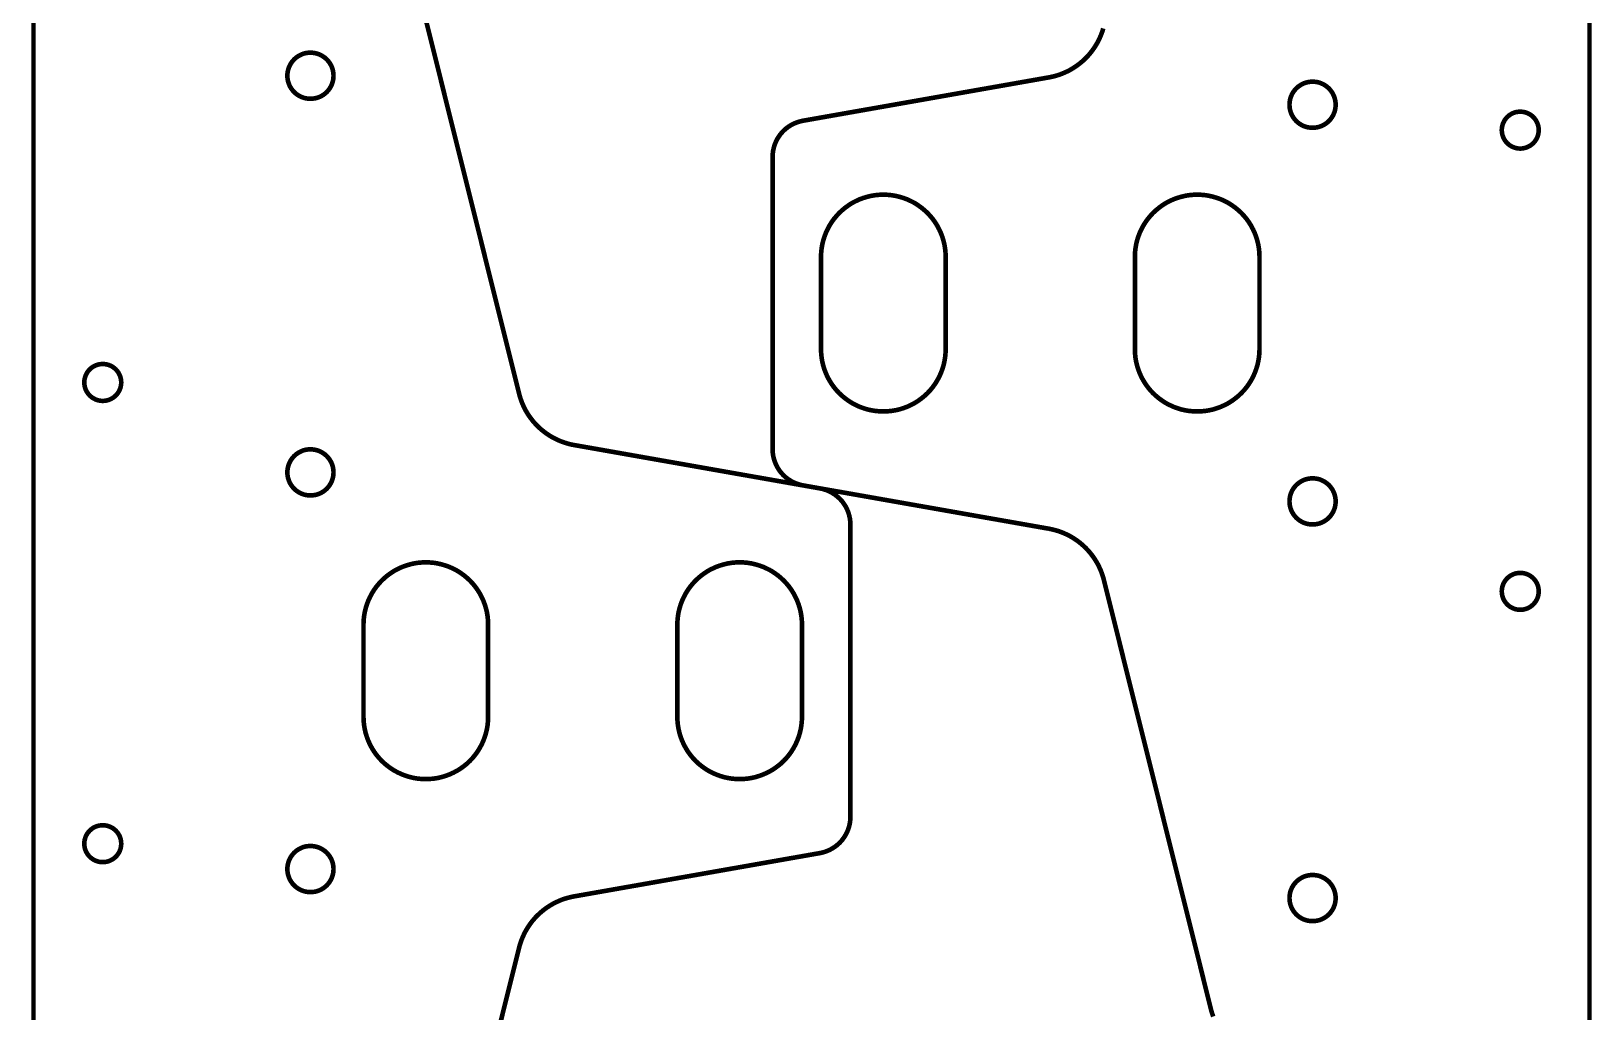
# Model space of a CAD drawing. Extents: x 0 to 1251, y 0 to 2501.
# Drawn here: x 612.3 to 950.4, y 1688.4 to 1901 of the extents above; entities that cross this region are included whole.
import ezdxf

# ---------------------------------------------------------------- set-up
doc = ezdxf.new("R2010")
doc.units = 0
doc.layers.get('0').update_dxf_attribs({"linetype": 'CONTINUOUS'})

msp = doc.modelspace()

# ---------------------------------------------------------------- linework, layer by layer
at = {"color": 0, "const_width": 1}
for points in [[(949.939, 2009.57), (949.939, 1632.57)], [(612.807, 1594.86), (612.807, 1971.86)], [(694.768, 1915.67), (718.018, 1822.42), (718.051, 1822.29), (718.16, 1821.9), (718.318, 1821.38), (718.496, 1820.88), (718.692, 1820.36), (718.906, 1819.88), (719.136, 1819.39), (719.383, 1818.9), (719.649, 1818.43), (719.929, 1817.97), (720.228, 1817.53), (720.542, 1817.1), (720.871, 1816.67), (721.217, 1816.25), (721.576, 1815.85), (721.953, 1815.46), (722.243, 1815.17), (722.343, 1815.08), (722.442, 1814.99), (722.747, 1814.72), (723.162, 1814.38), (723.589, 1814.04), (724.028, 1813.72), (724.476, 1813.42), (724.935, 1813.14), (725.403, 1812.88), (725.881, 1812.63), (726.365, 1812.39), (726.86, 1812.18), (727.361, 1811.99), (727.871, 1811.81), (728.386, 1811.65), (728.907, 1811.5), (729.435, 1811.38), (729.835, 1811.31), (729.968, 1811.28), (832.778, 1793.15)], [(779.55, 1802.54), (779.378, 1802.57), (778.864, 1802.69), (778.199, 1802.9), (777.556, 1803.17), (776.939, 1803.49), (776.353, 1803.86), (775.801, 1804.28), (775.286, 1804.75), (774.924, 1805.14), (774.811, 1805.28), (774.699, 1805.4), (774.383, 1805.83), (774.008, 1806.42), (773.688, 1807.04), (773.422, 1807.68), (773.213, 1808.33), (773.061, 1809.01), (772.969, 1809.71), (772.939, 1810.24), (772.939, 1810.42), (772.939, 1873.72), (772.939, 1873.9), (772.969, 1874.43), (773.061, 1875.11), (773.213, 1875.79), (773.422, 1876.46), (773.688, 1877.1), (774.008, 1877.72), (774.383, 1878.31), (774.699, 1878.74), (774.811, 1878.86), (774.924, 1879), (775.286, 1879.39), (775.801, 1879.86), (776.353, 1880.28), (776.939, 1880.65), (777.556, 1880.97), (778.199, 1881.24), (778.864, 1881.44), (779.378, 1881.57), (779.55, 1881.6), (832.778, 1890.99), (832.911, 1891.01), (833.311, 1891.1), (833.839, 1891.21), (834.361, 1891.36), (834.876, 1891.51), (835.385, 1891.69), (835.886, 1891.89), (836.381, 1892.11), (836.867, 1892.33), (837.343, 1892.58), (837.811, 1892.85), (838.271, 1893.14), (838.719, 1893.43), (839.157, 1893.75), (839.583, 1894.08), (840, 1894.43), (840.304, 1894.69), (840.403, 1894.79), (840.503, 1894.89), (840.793, 1895.17), (841.169, 1895.56), (841.529, 1895.96), (841.875, 1896.38), (842.204, 1896.81), (842.518, 1897.24), (842.817, 1897.69), (843.097, 1898.15), (843.363, 1898.61), (843.61, 1899.1), (843.842, 1899.58), (844.054, 1900.07), (844.25, 1900.58), (844.428, 1901.08), (844.588, 1901.61)], [(783.196, 1801.89), (783.369, 1801.86), (783.882, 1801.74), (784.549, 1801.53), (785.192, 1801.26), (785.807, 1800.94), (786.393, 1800.57), (786.946, 1800.14), (787.461, 1799.68), (787.822, 1799.29), (787.936, 1799.15), (788.049, 1799.03), (788.363, 1798.6), (788.738, 1798.01), (789.058, 1797.39), (789.325, 1796.75), (789.533, 1796.08), (789.685, 1795.4), (789.776, 1794.72), (789.807, 1794.19), (789.807, 1794.01), (789.807, 1730.71), (789.807, 1730.53), (789.776, 1730), (789.685, 1729.31), (789.533, 1728.63), (789.325, 1727.97), (789.058, 1727.32), (788.738, 1726.71), (788.363, 1726.13), (788.049, 1725.69), (787.936, 1725.56), (787.822, 1725.43), (787.461, 1725.04), (786.946, 1724.57), (786.393, 1724.15), (785.807, 1723.78), (785.192, 1723.46), (784.549, 1723.19), (783.882, 1722.97), (783.369, 1722.86), (783.196, 1722.82), (729.968, 1713.44), (729.835, 1713.42), (729.435, 1713.33), (728.907, 1713.21), (728.386, 1713.07), (727.871, 1712.92), (727.361, 1712.74), (726.86, 1712.54), (726.365, 1712.32), (725.881, 1712.1), (725.403, 1711.85), (724.935, 1711.58), (724.476, 1711.29), (724.028, 1711), (723.589, 1710.68), (723.162, 1710.35), (722.747, 1710), (722.442, 1709.74), (722.343, 1709.64), (722.243, 1709.54), (721.953, 1709.26), (721.576, 1708.88), (721.217, 1708.47), (720.871, 1708.06), (720.542, 1707.63), (720.228, 1707.19), (719.929, 1706.74), (719.649, 1706.28), (719.383, 1705.82), (719.136, 1705.33), (718.906, 1704.85), (718.692, 1704.35), (718.496, 1703.85), (718.318, 1703.33), (718.16, 1702.82), (718.051, 1702.43), (718.018, 1702.29), (694.768, 1609.04)], [(832.778, 1793.15), (832.911, 1793.13), (833.311, 1793.04), (833.839, 1792.92), (834.361, 1792.78), (834.876, 1792.63), (835.385, 1792.44), (835.886, 1792.25), (836.381, 1792.03), (836.867, 1791.81), (837.343, 1791.56), (837.811, 1791.29), (838.271, 1791), (838.719, 1790.71), (839.157, 1790.39), (839.583, 1790.06), (840, 1789.71), (840.304, 1789.44), (840.403, 1789.35), (840.503, 1789.25), (840.793, 1788.97), (841.169, 1788.58), (841.529, 1788.18), (841.875, 1787.76), (842.204, 1787.33), (842.518, 1786.9), (842.817, 1786.44), (843.097, 1785.99), (843.363, 1785.53), (843.61, 1785.04), (843.842, 1784.56), (844.054, 1784.07), (844.25, 1783.56), (844.428, 1783.06), (844.588, 1782.53), (844.694, 1782.14), (844.728, 1782), (867.978, 1688.75), (868.022, 1688.58), (868.178, 1688.06), (868.426, 1687.39)]]:
    msp.add_lwpolyline(points, dxfattribs=at)
for points in [[(677.807, 1891.36), (677.807, 1891.24), (677.782, 1890.85), (677.706, 1890.35), (677.582, 1889.88), (677.414, 1889.42), (677.204, 1888.97), (676.953, 1888.57), (676.665, 1888.18), (676.343, 1887.82), (675.988, 1887.5), (675.603, 1887.21), (675.19, 1886.96), (674.753, 1886.75), (674.294, 1886.58), (673.815, 1886.46), (673.318, 1886.39), (672.935, 1886.36), (672.807, 1886.36), (672.679, 1886.36), (672.296, 1886.39), (671.8, 1886.46), (671.321, 1886.58), (670.861, 1886.75), (670.424, 1886.96), (670.011, 1887.21), (669.626, 1887.5), (669.272, 1887.82), (668.949, 1888.18), (668.661, 1888.57), (668.411, 1888.97), (668.2, 1889.42), (668.032, 1889.88), (667.908, 1890.35), (667.833, 1890.85), (667.807, 1891.24), (667.807, 1891.36), (667.807, 1891.49), (667.833, 1891.88), (667.908, 1892.36), (668.032, 1892.85), (668.2, 1893.31), (668.411, 1893.74), (668.661, 1894.15), (668.949, 1894.54), (669.272, 1894.89), (669.626, 1895.22), (670.011, 1895.5), (670.424, 1895.75), (670.861, 1895.97), (671.321, 1896.14), (671.8, 1896.26), (672.296, 1896.33), (672.679, 1896.36), (672.807, 1896.36), (672.935, 1896.36), (673.318, 1896.33), (673.815, 1896.26), (674.294, 1896.14), (674.753, 1895.97), (675.19, 1895.75), (675.603, 1895.5), (675.988, 1895.22), (676.343, 1894.89), (676.665, 1894.54), (676.953, 1894.15), (677.204, 1893.74), (677.414, 1893.31), (677.582, 1892.85), (677.706, 1892.36), (677.782, 1891.88), (677.807, 1891.49), (677.807, 1891.36)], [(894.939, 1885.07), (894.939, 1884.94), (894.914, 1884.56), (894.838, 1884.06), (894.714, 1883.58), (894.546, 1883.13), (894.336, 1882.68), (894.085, 1882.28), (893.797, 1881.89), (893.475, 1881.53), (893.119, 1881.21), (892.735, 1880.92), (892.322, 1880.67), (891.885, 1880.46), (891.426, 1880.29), (890.947, 1880.17), (890.45, 1880.1), (890.067, 1880.07), (889.939, 1880.07), (889.811, 1880.07), (889.428, 1880.1), (888.932, 1880.17), (888.453, 1880.29), (887.993, 1880.46), (887.556, 1880.67), (887.143, 1880.92), (886.758, 1881.21), (886.404, 1881.53), (886.081, 1881.89), (885.793, 1882.28), (885.543, 1882.68), (885.332, 1883.13), (885.164, 1883.58), (885.04, 1884.06), (884.965, 1884.56), (884.939, 1884.94), (884.939, 1885.07), (884.939, 1885.19), (884.965, 1885.58), (885.04, 1886.08), (885.164, 1886.56), (885.332, 1887.01), (885.543, 1887.46), (885.793, 1887.86), (886.081, 1888.25), (886.404, 1888.61), (886.758, 1888.93), (887.143, 1889.21), (887.556, 1889.47), (887.993, 1889.68), (888.453, 1889.85), (888.932, 1889.97), (889.428, 1890.04), (889.811, 1890.07), (889.939, 1890.07), (890.067, 1890.07), (890.45, 1890.04), (890.947, 1889.97), (891.426, 1889.85), (891.885, 1889.68), (892.322, 1889.47), (892.735, 1889.21), (893.119, 1888.93), (893.475, 1888.61), (893.797, 1888.25), (894.085, 1887.86), (894.336, 1887.46), (894.546, 1887.01), (894.714, 1886.56), (894.838, 1886.08), (894.914, 1885.58), (894.939, 1885.19), (894.939, 1885.07)], [(938.939, 1879.57), (938.939, 1879.47), (938.918, 1879.17), (938.858, 1878.76), (938.76, 1878.38), (938.625, 1878.01), (938.456, 1877.67), (938.256, 1877.33), (938.025, 1877.03), (937.768, 1876.74), (937.483, 1876.49), (937.175, 1876.25), (936.846, 1876.06), (936.496, 1875.89), (936.129, 1875.75), (935.746, 1875.65), (935.349, 1875.58), (935.042, 1875.57), (934.939, 1875.57), (934.837, 1875.57), (934.531, 1875.58), (934.133, 1875.65), (933.75, 1875.75), (933.382, 1875.89), (933.032, 1876.06), (932.703, 1876.25), (932.394, 1876.49), (932.111, 1876.74), (931.853, 1877.03), (931.622, 1877.33), (931.422, 1877.67), (931.253, 1878.01), (931.119, 1878.38), (931.021, 1878.76), (930.96, 1879.17), (930.939, 1879.47), (930.939, 1879.57), (930.939, 1879.67), (930.96, 1879.97), (931.021, 1880.38), (931.119, 1880.76), (931.253, 1881.13), (931.422, 1881.47), (931.622, 1881.81), (931.853, 1882.11), (932.111, 1882.4), (932.394, 1882.65), (932.703, 1882.89), (933.032, 1883.08), (933.382, 1883.25), (933.75, 1883.39), (934.133, 1883.49), (934.531, 1883.54), (934.837, 1883.57), (934.939, 1883.57), (935.042, 1883.57), (935.349, 1883.54), (935.746, 1883.49), (936.129, 1883.39), (936.496, 1883.25), (936.846, 1883.08), (937.175, 1882.89), (937.483, 1882.65), (937.768, 1882.4), (938.025, 1882.11), (938.256, 1881.81), (938.456, 1881.47), (938.625, 1881.13), (938.76, 1880.76), (938.858, 1880.38), (938.918, 1879.97), (938.939, 1879.67), (938.939, 1879.57)], [(783.439, 1852.07), (783.439, 1852.29), (783.469, 1852.97), (783.558, 1853.86), (783.704, 1854.74), (783.907, 1855.6), (784.164, 1856.43), (784.474, 1857.25), (784.835, 1858.04), (785.247, 1858.82), (785.708, 1859.56), (786.218, 1860.28), (786.772, 1860.94), (787.372, 1861.6), (788.015, 1862.19), (788.7, 1862.76), (789.425, 1863.28), (789.994, 1863.65), (790.189, 1863.76), (790.383, 1863.88), (790.983, 1864.18), (791.797, 1864.56), (792.628, 1864.86), (793.474, 1865.11), (794.329, 1865.32), (795.194, 1865.46), (796.065, 1865.54), (796.939, 1865.57), (797.813, 1865.54), (798.683, 1865.46), (799.549, 1865.32), (800.406, 1865.11), (801.25, 1864.86), (802.081, 1864.56), (802.894, 1864.18), (803.494, 1863.88), (803.689, 1863.76), (803.883, 1863.65), (804.453, 1863.28), (805.178, 1862.76), (805.863, 1862.19), (806.506, 1861.6), (807.106, 1860.94), (807.66, 1860.28), (808.169, 1859.56), (808.631, 1858.82), (809.043, 1858.04), (809.404, 1857.25), (809.715, 1856.43), (809.972, 1855.6), (810.174, 1854.74), (810.321, 1853.86), (810.41, 1852.97), (810.439, 1852.29), (810.439, 1852.07), (810.439, 1832.07), (810.439, 1831.85), (810.41, 1831.17), (810.321, 1830.28), (810.174, 1829.4), (809.972, 1828.54), (809.715, 1827.71), (809.404, 1826.89), (809.043, 1826.08), (808.631, 1825.32), (808.169, 1824.57), (807.66, 1823.86), (807.106, 1823.18), (806.506, 1822.54), (805.863, 1821.94), (805.178, 1821.38), (804.453, 1820.85), (803.883, 1820.49), (803.689, 1820.38), (803.494, 1820.26), (802.894, 1819.96), (802.081, 1819.58), (801.25, 1819.28), (800.406, 1819.01), (799.549, 1818.82), (798.683, 1818.68), (797.813, 1818.6), (796.939, 1818.57), (796.065, 1818.6), (795.194, 1818.68), (794.329, 1818.82), (793.474, 1819.01), (792.628, 1819.28), (791.797, 1819.58), (790.983, 1819.96), (790.383, 1820.26), (790.189, 1820.38), (789.994, 1820.49), (789.425, 1820.85), (788.7, 1821.38), (788.015, 1821.94), (787.372, 1822.54), (786.772, 1823.18), (786.218, 1823.86), (785.708, 1824.57), (785.247, 1825.32), (784.835, 1826.08), (784.474, 1826.89), (784.164, 1827.71), (783.907, 1828.54), (783.704, 1829.4), (783.558, 1830.28), (783.469, 1831.17), (783.439, 1831.85), (783.439, 1832.07), (783.439, 1852.07)], [(878.439, 1852.07), (878.439, 1852.29), (878.41, 1852.97), (878.321, 1853.86), (878.174, 1854.74), (877.972, 1855.6), (877.715, 1856.43), (877.404, 1857.25), (877.043, 1858.04), (876.631, 1858.82), (876.169, 1859.56), (875.66, 1860.28), (875.106, 1860.94), (874.506, 1861.6), (873.863, 1862.19), (873.178, 1862.76), (872.453, 1863.28), (871.883, 1863.65), (871.689, 1863.76), (871.494, 1863.88), (870.894, 1864.18), (870.081, 1864.56), (869.25, 1864.86), (868.406, 1865.11), (867.549, 1865.32), (866.683, 1865.46), (865.813, 1865.54), (864.939, 1865.57), (864.065, 1865.54), (863.194, 1865.46), (862.329, 1865.32), (861.474, 1865.11), (860.628, 1864.86), (859.797, 1864.56), (858.983, 1864.18), (858.383, 1863.88), (858.189, 1863.76), (857.994, 1863.65), (857.425, 1863.28), (856.7, 1862.76), (856.015, 1862.19), (855.372, 1861.6), (854.772, 1860.94), (854.218, 1860.28), (853.708, 1859.56), (853.247, 1858.82), (852.835, 1858.04), (852.474, 1857.25), (852.164, 1856.43), (851.907, 1855.6), (851.704, 1854.74), (851.558, 1853.86), (851.469, 1852.97), (851.439, 1852.29), (851.439, 1852.07), (851.439, 1832.07), (851.439, 1831.85), (851.469, 1831.17), (851.558, 1830.28), (851.704, 1829.4), (851.907, 1828.54), (852.164, 1827.71), (852.474, 1826.89), (852.835, 1826.08), (853.247, 1825.32), (853.708, 1824.57), (854.218, 1823.86), (854.772, 1823.18), (855.372, 1822.54), (856.015, 1821.94), (856.7, 1821.38), (857.425, 1820.85), (857.994, 1820.49), (858.189, 1820.38), (858.383, 1820.26), (858.983, 1819.96), (859.797, 1819.58), (860.628, 1819.28), (861.474, 1819.01), (862.329, 1818.82), (863.194, 1818.68), (864.065, 1818.6), (864.939, 1818.57), (865.813, 1818.6), (866.683, 1818.68), (867.549, 1818.82), (868.406, 1819.01), (869.25, 1819.28), (870.081, 1819.58), (870.894, 1819.96), (871.494, 1820.26), (871.689, 1820.38), (871.883, 1820.49), (872.453, 1820.85), (873.178, 1821.38), (873.863, 1821.94), (874.506, 1822.54), (875.106, 1823.18), (875.66, 1823.86), (876.169, 1824.57), (876.631, 1825.32), (877.043, 1826.08), (877.404, 1826.89), (877.715, 1827.71), (877.972, 1828.54), (878.174, 1829.4), (878.321, 1830.28), (878.41, 1831.17), (878.439, 1831.85), (878.439, 1832.07), (878.439, 1852.07)], [(631.807, 1824.86), (631.807, 1824.75), (631.786, 1824.44), (631.726, 1824.06), (631.628, 1823.67), (631.493, 1823.31), (631.325, 1822.96), (631.124, 1822.63), (630.894, 1822.32), (630.636, 1822.03), (630.351, 1821.78), (630.043, 1821.54), (629.714, 1821.35), (629.364, 1821.17), (628.997, 1821.04), (628.614, 1820.94), (628.217, 1820.88), (627.91, 1820.86), (627.807, 1820.86), (627.706, 1820.86), (627.399, 1820.88), (627.001, 1820.94), (626.618, 1821.04), (626.25, 1821.17), (625.9, 1821.35), (625.571, 1821.54), (625.262, 1821.78), (624.979, 1822.03), (624.721, 1822.32), (624.49, 1822.63), (624.29, 1822.96), (624.121, 1823.31), (623.988, 1823.67), (623.889, 1824.06), (623.828, 1824.44), (623.807, 1824.75), (623.807, 1824.86), (623.807, 1824.96), (623.828, 1825.26), (623.889, 1825.67), (623.988, 1826.04), (624.121, 1826.42), (624.29, 1826.76), (624.49, 1827.1), (624.721, 1827.4), (624.979, 1827.69), (625.262, 1827.94), (625.571, 1828.18), (625.9, 1828.38), (626.25, 1828.54), (626.618, 1828.68), (627.001, 1828.78), (627.399, 1828.83), (627.706, 1828.86), (627.807, 1828.86), (627.91, 1828.86), (628.217, 1828.83), (628.614, 1828.78), (628.997, 1828.68), (629.364, 1828.54), (629.714, 1828.38), (630.043, 1828.18), (630.351, 1827.94), (630.636, 1827.69), (630.894, 1827.4), (631.124, 1827.1), (631.325, 1826.76), (631.493, 1826.42), (631.628, 1826.04), (631.726, 1825.67), (631.786, 1825.26), (631.807, 1824.96), (631.807, 1824.86)], [(677.807, 1805.36), (677.807, 1805.24), (677.782, 1804.85), (677.706, 1804.35), (677.582, 1803.88), (677.414, 1803.42), (677.204, 1802.97), (676.953, 1802.57), (676.665, 1802.18), (676.343, 1801.82), (675.988, 1801.5), (675.603, 1801.21), (675.19, 1800.96), (674.753, 1800.75), (674.294, 1800.58), (673.815, 1800.46), (673.318, 1800.39), (672.935, 1800.36), (672.807, 1800.36), (672.679, 1800.36), (672.296, 1800.39), (671.8, 1800.46), (671.321, 1800.58), (670.861, 1800.75), (670.424, 1800.96), (670.011, 1801.21), (669.626, 1801.5), (669.272, 1801.82), (668.949, 1802.18), (668.661, 1802.57), (668.411, 1802.97), (668.2, 1803.42), (668.032, 1803.88), (667.908, 1804.35), (667.833, 1804.85), (667.807, 1805.24), (667.807, 1805.36), (667.807, 1805.49), (667.833, 1805.88), (667.908, 1806.36), (668.032, 1806.85), (668.2, 1807.31), (668.411, 1807.74), (668.661, 1808.15), (668.949, 1808.54), (669.272, 1808.89), (669.626, 1809.22), (670.011, 1809.5), (670.424, 1809.75), (670.861, 1809.97), (671.321, 1810.14), (671.8, 1810.26), (672.296, 1810.33), (672.679, 1810.36), (672.807, 1810.36), (672.935, 1810.36), (673.318, 1810.33), (673.815, 1810.26), (674.294, 1810.14), (674.753, 1809.97), (675.19, 1809.75), (675.603, 1809.5), (675.988, 1809.22), (676.343, 1808.89), (676.665, 1808.54), (676.953, 1808.15), (677.204, 1807.74), (677.414, 1807.31), (677.582, 1806.85), (677.706, 1806.36), (677.782, 1805.88), (677.807, 1805.49), (677.807, 1805.36)], [(894.939, 1799.07), (894.939, 1798.94), (894.914, 1798.56), (894.838, 1798.06), (894.714, 1797.58), (894.546, 1797.13), (894.336, 1796.68), (894.085, 1796.28), (893.797, 1795.89), (893.475, 1795.53), (893.119, 1795.21), (892.735, 1794.92), (892.322, 1794.67), (891.885, 1794.46), (891.426, 1794.29), (890.947, 1794.17), (890.45, 1794.1), (890.067, 1794.07), (889.939, 1794.07), (889.811, 1794.07), (889.428, 1794.1), (888.932, 1794.17), (888.453, 1794.29), (887.993, 1794.46), (887.556, 1794.67), (887.143, 1794.92), (886.758, 1795.21), (886.404, 1795.53), (886.081, 1795.89), (885.793, 1796.28), (885.543, 1796.68), (885.332, 1797.13), (885.164, 1797.58), (885.04, 1798.06), (884.965, 1798.56), (884.939, 1798.94), (884.939, 1799.07), (884.939, 1799.19), (884.965, 1799.58), (885.04, 1800.07), (885.164, 1800.56), (885.332, 1801.01), (885.543, 1801.46), (885.793, 1801.86), (886.081, 1802.25), (886.404, 1802.61), (886.758, 1802.93), (887.143, 1803.21), (887.556, 1803.46), (887.993, 1803.68), (888.453, 1803.85), (888.932, 1803.97), (889.428, 1804.04), (889.811, 1804.07), (889.939, 1804.07), (890.067, 1804.07), (890.45, 1804.04), (890.947, 1803.97), (891.426, 1803.85), (891.885, 1803.68), (892.322, 1803.46), (892.735, 1803.21), (893.119, 1802.93), (893.475, 1802.61), (893.797, 1802.25), (894.085, 1801.86), (894.336, 1801.46), (894.546, 1801.01), (894.714, 1800.56), (894.838, 1800.07), (894.914, 1799.58), (894.939, 1799.19), (894.939, 1799.07)], [(684.307, 1752.36), (684.307, 1752.14), (684.338, 1751.46), (684.426, 1750.57), (684.572, 1749.69), (684.775, 1748.83), (685.032, 1748), (685.342, 1747.18), (685.704, 1746.38), (686.115, 1745.61), (686.578, 1744.86), (687.086, 1744.15), (687.64, 1743.47), (688.24, 1742.83), (688.883, 1742.22), (689.568, 1741.67), (690.293, 1741.14), (690.863, 1740.78), (691.057, 1740.67), (691.251, 1740.56), (691.851, 1740.25), (692.665, 1739.88), (693.496, 1739.57), (694.342, 1739.31), (695.197, 1739.11), (696.063, 1738.97), (696.933, 1738.89), (697.807, 1738.86), (698.681, 1738.89), (699.551, 1738.97), (700.417, 1739.11), (701.274, 1739.31), (702.118, 1739.57), (702.949, 1739.88), (703.762, 1740.25), (704.363, 1740.56), (704.557, 1740.67), (704.751, 1740.78), (705.321, 1741.14), (706.046, 1741.67), (706.731, 1742.22), (707.374, 1742.83), (707.974, 1743.47), (708.529, 1744.15), (709.037, 1744.86), (709.499, 1745.61), (709.911, 1746.38), (710.272, 1747.18), (710.583, 1748), (710.84, 1748.83), (711.042, 1749.69), (711.189, 1750.57), (711.278, 1751.46), (711.307, 1752.14), (711.307, 1752.36), (711.307, 1772.36), (711.307, 1772.58), (711.278, 1773.26), (711.189, 1774.15), (711.042, 1775.03), (710.84, 1775.88), (710.583, 1776.72), (710.272, 1777.54), (709.911, 1778.33), (709.499, 1779.11), (709.037, 1779.85), (708.529, 1780.57), (707.974, 1781.24), (707.374, 1781.89), (706.731, 1782.49), (706.046, 1783.06), (705.321, 1783.57), (704.751, 1783.94), (704.557, 1784.06), (704.363, 1784.17), (703.762, 1784.47), (702.949, 1784.85), (702.118, 1785.15), (701.274, 1785.4), (700.417, 1785.61), (699.551, 1785.75), (698.681, 1785.83), (697.807, 1785.86), (696.933, 1785.83), (696.063, 1785.75), (695.197, 1785.61), (694.342, 1785.4), (693.496, 1785.15), (692.665, 1784.85), (691.851, 1784.47), (691.251, 1784.17), (691.057, 1784.06), (690.863, 1783.94), (690.293, 1783.57), (689.568, 1783.06), (688.883, 1782.49), (688.24, 1781.89), (687.64, 1781.24), (687.086, 1780.57), (686.578, 1779.85), (686.115, 1779.11), (685.704, 1778.33), (685.342, 1777.54), (685.032, 1776.72), (684.775, 1775.88), (684.572, 1775.03), (684.426, 1774.15), (684.338, 1773.26), (684.307, 1772.58), (684.307, 1772.36), (684.307, 1752.36)], [(779.307, 1752.36), (779.307, 1752.14), (779.278, 1751.46), (779.189, 1750.57), (779.042, 1749.69), (778.84, 1748.83), (778.583, 1748), (778.272, 1747.18), (777.911, 1746.38), (777.499, 1745.61), (777.037, 1744.86), (776.529, 1744.15), (775.974, 1743.47), (775.374, 1742.83), (774.731, 1742.22), (774.046, 1741.67), (773.321, 1741.14), (772.751, 1740.78), (772.557, 1740.67), (772.363, 1740.56), (771.762, 1740.25), (770.949, 1739.88), (770.118, 1739.57), (769.274, 1739.31), (768.417, 1739.11), (767.551, 1738.97), (766.681, 1738.89), (765.807, 1738.86), (764.933, 1738.89), (764.063, 1738.97), (763.197, 1739.11), (762.342, 1739.31), (761.496, 1739.57), (760.665, 1739.88), (759.851, 1740.25), (759.251, 1740.56), (759.057, 1740.67), (758.863, 1740.78), (758.293, 1741.14), (757.568, 1741.67), (756.883, 1742.22), (756.24, 1742.83), (755.64, 1743.47), (755.086, 1744.15), (754.578, 1744.86), (754.115, 1745.61), (753.704, 1746.38), (753.342, 1747.18), (753.032, 1748), (752.775, 1748.83), (752.572, 1749.69), (752.426, 1750.57), (752.338, 1751.46), (752.307, 1752.14), (752.307, 1752.36), (752.307, 1772.36), (752.307, 1772.58), (752.338, 1773.26), (752.426, 1774.15), (752.572, 1775.03), (752.775, 1775.88), (753.032, 1776.72), (753.342, 1777.54), (753.704, 1778.33), (754.115, 1779.11), (754.578, 1779.85), (755.086, 1780.57), (755.64, 1781.24), (756.24, 1781.89), (756.883, 1782.49), (757.568, 1783.06), (758.293, 1783.57), (758.863, 1783.94), (759.057, 1784.06), (759.251, 1784.17), (759.851, 1784.47), (760.665, 1784.85), (761.496, 1785.15), (762.342, 1785.4), (763.197, 1785.61), (764.063, 1785.75), (764.933, 1785.83), (765.807, 1785.86), (766.681, 1785.83), (767.551, 1785.75), (768.417, 1785.61), (769.274, 1785.4), (770.118, 1785.15), (770.949, 1784.85), (771.762, 1784.47), (772.363, 1784.17), (772.557, 1784.06), (772.751, 1783.94), (773.321, 1783.57), (774.046, 1783.06), (774.731, 1782.49), (775.374, 1781.89), (775.974, 1781.24), (776.529, 1780.57), (777.037, 1779.85), (777.499, 1779.11), (777.911, 1778.33), (778.272, 1777.54), (778.583, 1776.72), (778.84, 1775.88), (779.042, 1775.03), (779.189, 1774.15), (779.278, 1773.26), (779.307, 1772.58), (779.307, 1772.36), (779.307, 1752.36)], [(938.939, 1779.57), (938.939, 1779.47), (938.918, 1779.15), (938.858, 1778.76), (938.76, 1778.38), (938.625, 1778.01), (938.456, 1777.67), (938.256, 1777.33), (938.025, 1777.03), (937.768, 1776.74), (937.483, 1776.49), (937.175, 1776.25), (936.846, 1776.06), (936.496, 1775.89), (936.129, 1775.75), (935.746, 1775.65), (935.349, 1775.58), (935.042, 1775.57), (934.939, 1775.57), (934.837, 1775.57), (934.531, 1775.58), (934.133, 1775.65), (933.75, 1775.75), (933.382, 1775.89), (933.032, 1776.06), (932.703, 1776.25), (932.394, 1776.49), (932.111, 1776.74), (931.853, 1777.03), (931.622, 1777.33), (931.422, 1777.67), (931.253, 1778.01), (931.119, 1778.38), (931.021, 1778.76), (930.96, 1779.15), (930.939, 1779.47), (930.939, 1779.57), (930.939, 1779.67), (930.96, 1779.97), (931.021, 1780.38), (931.119, 1780.76), (931.253, 1781.13), (931.422, 1781.47), (931.622, 1781.81), (931.853, 1782.11), (932.111, 1782.4), (932.394, 1782.65), (932.703, 1782.89), (933.032, 1783.08), (933.382, 1783.25), (933.75, 1783.39), (934.133, 1783.49), (934.531, 1783.54), (934.837, 1783.57), (934.939, 1783.57), (935.042, 1783.57), (935.349, 1783.54), (935.746, 1783.49), (936.129, 1783.39), (936.496, 1783.25), (936.846, 1783.08), (937.175, 1782.89), (937.483, 1782.65), (937.768, 1782.4), (938.025, 1782.11), (938.256, 1781.81), (938.456, 1781.47), (938.625, 1781.13), (938.76, 1780.76), (938.858, 1780.38), (938.918, 1779.97), (938.939, 1779.67), (938.939, 1779.57)], [(631.807, 1724.86), (631.807, 1724.75), (631.786, 1724.44), (631.726, 1724.06), (631.628, 1723.67), (631.493, 1723.31), (631.325, 1722.96), (631.124, 1722.63), (630.894, 1722.32), (630.636, 1722.03), (630.351, 1721.78), (630.043, 1721.54), (629.714, 1721.35), (629.364, 1721.17), (628.997, 1721.04), (628.614, 1720.94), (628.217, 1720.88), (627.91, 1720.86), (627.807, 1720.86), (627.706, 1720.86), (627.399, 1720.88), (627.001, 1720.94), (626.618, 1721.04), (626.25, 1721.17), (625.9, 1721.35), (625.571, 1721.54), (625.262, 1721.78), (624.979, 1722.03), (624.721, 1722.32), (624.49, 1722.63), (624.29, 1722.96), (624.121, 1723.31), (623.988, 1723.67), (623.889, 1724.06), (623.828, 1724.44), (623.807, 1724.75), (623.807, 1724.86), (623.807, 1724.96), (623.828, 1725.26), (623.889, 1725.67), (623.988, 1726.04), (624.121, 1726.42), (624.29, 1726.76), (624.49, 1727.1), (624.721, 1727.4), (624.979, 1727.68), (625.262, 1727.94), (625.571, 1728.18), (625.9, 1728.38), (626.25, 1728.54), (626.618, 1728.68), (627.001, 1728.78), (627.399, 1728.83), (627.706, 1728.86), (627.807, 1728.86), (627.91, 1728.86), (628.217, 1728.83), (628.614, 1728.78), (628.997, 1728.68), (629.364, 1728.54), (629.714, 1728.38), (630.043, 1728.18), (630.351, 1727.94), (630.636, 1727.68), (630.894, 1727.4), (631.124, 1727.1), (631.325, 1726.76), (631.493, 1726.42), (631.628, 1726.04), (631.726, 1725.67), (631.786, 1725.26), (631.807, 1724.96), (631.807, 1724.86)], [(677.807, 1719.36), (677.807, 1719.24), (677.782, 1718.85), (677.706, 1718.35), (677.582, 1717.88), (677.414, 1717.42), (677.204, 1716.97), (676.953, 1716.57), (676.665, 1716.18), (676.343, 1715.82), (675.988, 1715.5), (675.603, 1715.21), (675.19, 1714.96), (674.753, 1714.75), (674.294, 1714.58), (673.815, 1714.46), (673.318, 1714.39), (672.935, 1714.36), (672.807, 1714.36), (672.679, 1714.36), (672.296, 1714.39), (671.8, 1714.46), (671.321, 1714.58), (670.861, 1714.75), (670.424, 1714.96), (670.011, 1715.21), (669.626, 1715.5), (669.272, 1715.82), (668.949, 1716.18), (668.661, 1716.57), (668.411, 1716.97), (668.2, 1717.42), (668.032, 1717.88), (667.908, 1718.35), (667.833, 1718.85), (667.807, 1719.24), (667.807, 1719.36), (667.807, 1719.49), (667.833, 1719.88), (667.908, 1720.36), (668.032, 1720.85), (668.2, 1721.31), (668.411, 1721.74), (668.661, 1722.15), (668.949, 1722.54), (669.272, 1722.89), (669.626, 1723.22), (670.011, 1723.5), (670.424, 1723.75), (670.861, 1723.97), (671.321, 1724.14), (671.8, 1724.26), (672.296, 1724.33), (672.679, 1724.36), (672.807, 1724.36), (672.935, 1724.36), (673.318, 1724.33), (673.815, 1724.26), (674.294, 1724.14), (674.753, 1723.97), (675.19, 1723.75), (675.603, 1723.5), (675.988, 1723.22), (676.343, 1722.89), (676.665, 1722.54), (676.953, 1722.15), (677.204, 1721.74), (677.414, 1721.31), (677.582, 1720.85), (677.706, 1720.36), (677.782, 1719.88), (677.807, 1719.49), (677.807, 1719.36)], [(894.939, 1713.07), (894.939, 1712.94), (894.914, 1712.56), (894.838, 1712.06), (894.714, 1711.58), (894.546, 1711.13), (894.336, 1710.68), (894.085, 1710.28), (893.797, 1709.89), (893.475, 1709.53), (893.119, 1709.21), (892.735, 1708.92), (892.322, 1708.67), (891.885, 1708.46), (891.426, 1708.29), (890.947, 1708.17), (890.45, 1708.1), (890.067, 1708.07), (889.939, 1708.07), (889.811, 1708.07), (889.428, 1708.1), (888.932, 1708.17), (888.453, 1708.29), (887.993, 1708.46), (887.556, 1708.67), (887.143, 1708.92), (886.758, 1709.21), (886.404, 1709.53), (886.081, 1709.89), (885.793, 1710.28), (885.543, 1710.68), (885.332, 1711.13), (885.164, 1711.58), (885.04, 1712.06), (884.965, 1712.56), (884.939, 1712.94), (884.939, 1713.07), (884.939, 1713.19), (884.965, 1713.58), (885.04, 1714.07), (885.164, 1714.56), (885.332, 1715.01), (885.543, 1715.46), (885.793, 1715.86), (886.081, 1716.25), (886.404, 1716.61), (886.758, 1716.93), (887.143, 1717.21), (887.556, 1717.46), (887.993, 1717.68), (888.453, 1717.85), (888.932, 1717.97), (889.428, 1718.04), (889.811, 1718.07), (889.939, 1718.07), (890.067, 1718.07), (890.45, 1718.04), (890.947, 1717.97), (891.426, 1717.85), (891.885, 1717.68), (892.322, 1717.46), (892.735, 1717.21), (893.119, 1716.93), (893.475, 1716.61), (893.797, 1716.25), (894.085, 1715.86), (894.336, 1715.46), (894.546, 1715.01), (894.714, 1714.56), (894.838, 1714.07), (894.914, 1713.58), (894.939, 1713.19), (894.939, 1713.07)]]:
    msp.add_lwpolyline(points, close=True, dxfattribs=at)

doc.saveas('drawing.dxf')
